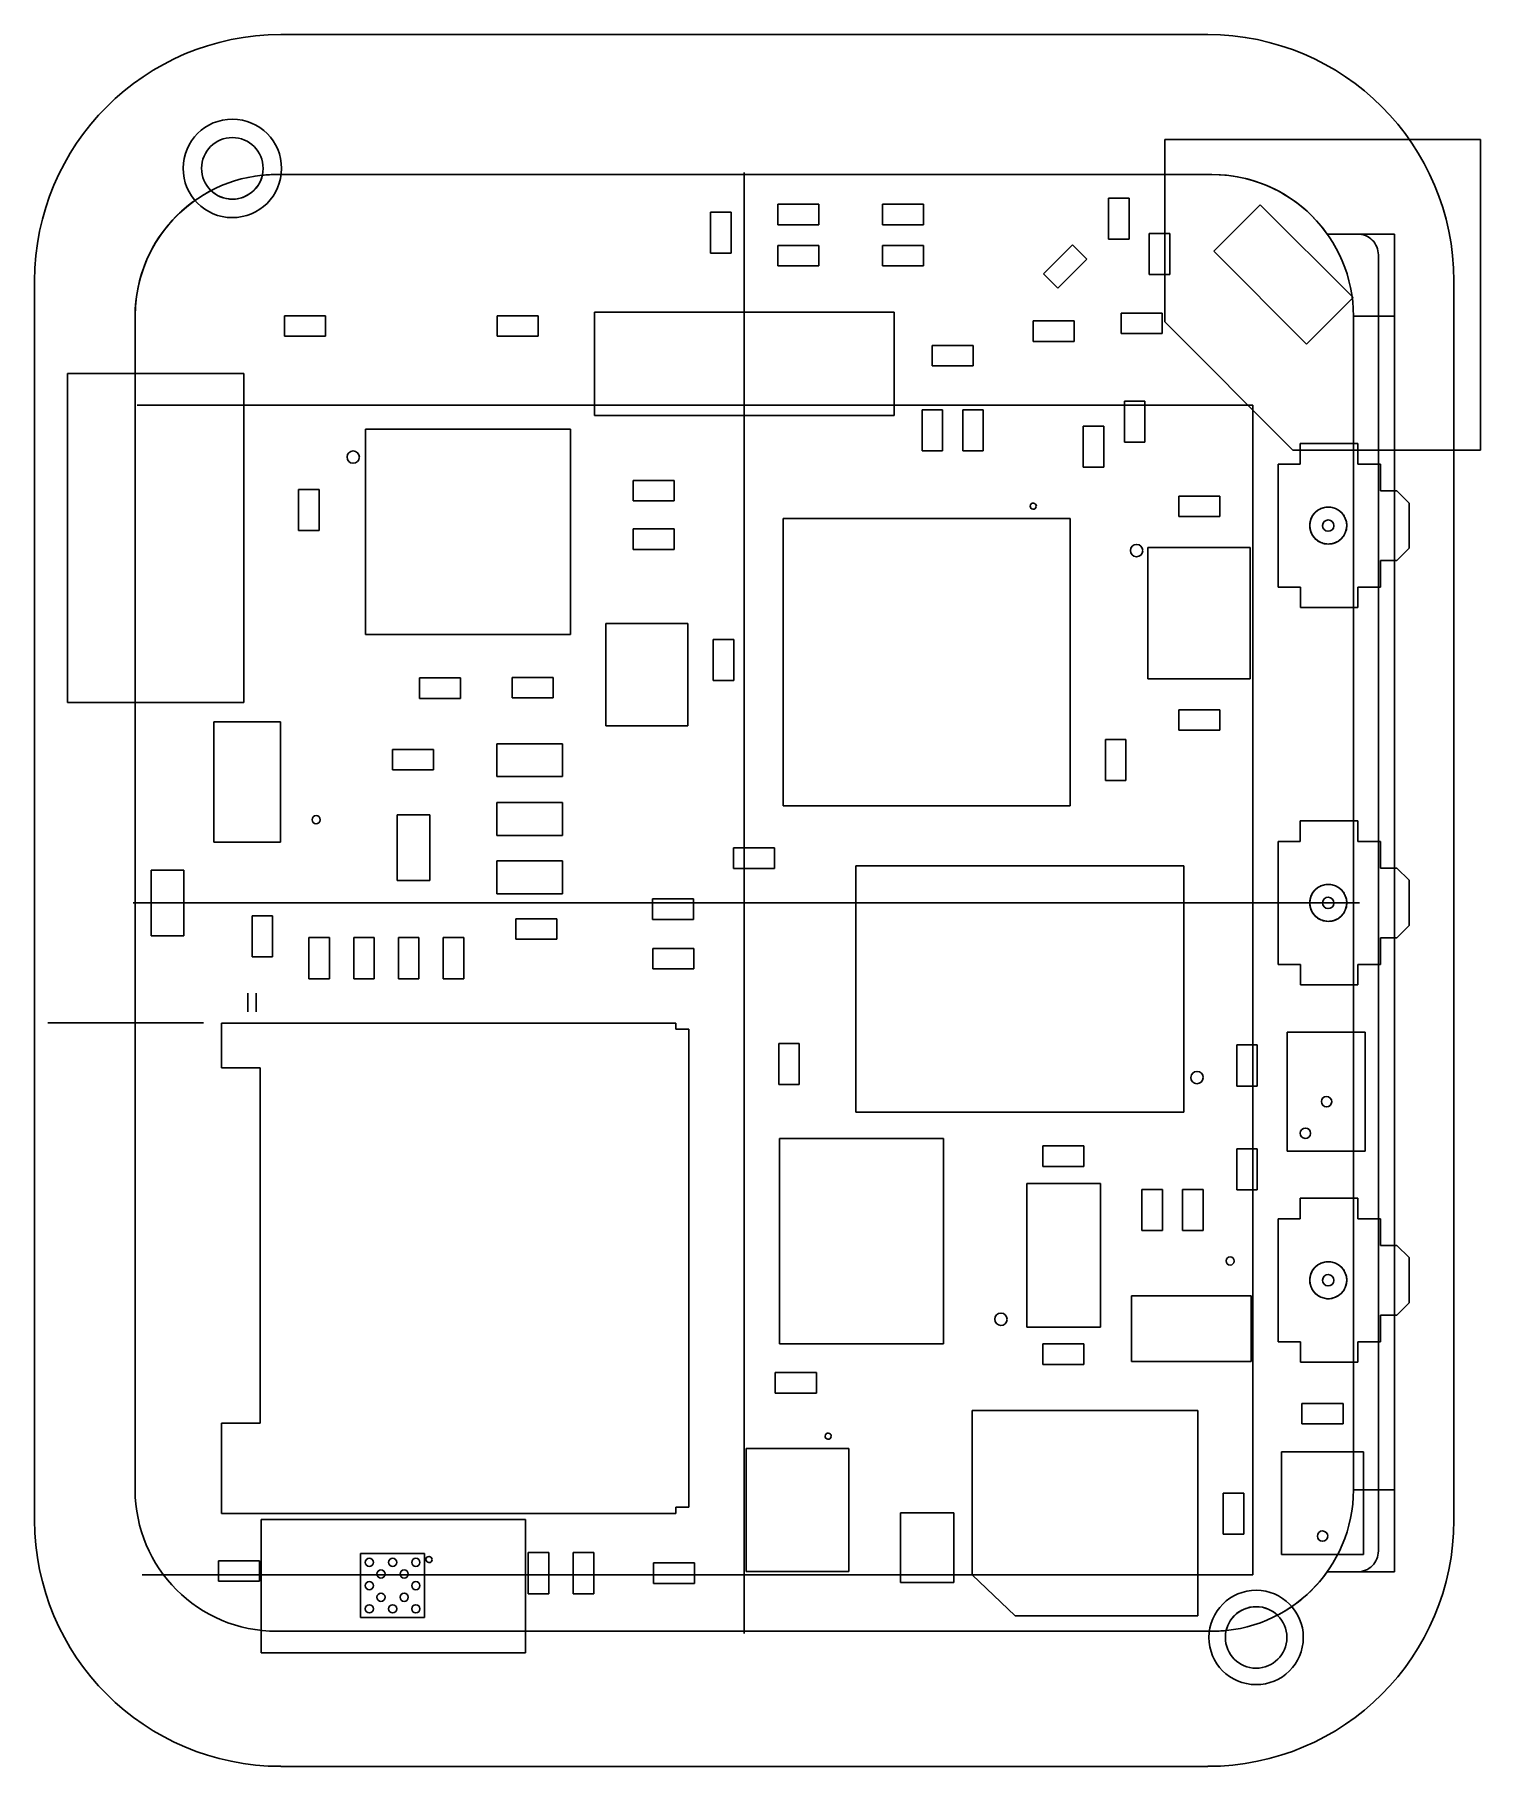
# Model space of a CAD drawing. Header units: centimetres. Extents: x 7.64 to 11.06, y 7.73 to 11.82.
import ezdxf

# ---------------------------------------------------------------- set-up
doc = ezdxf.new("R2010")
doc.units = ezdxf.units.CM
doc.header["$MEASUREMENT"] = 0
for name, color, linetype in [('【 Monica】DIY手表 DXF v2_BoardOutLine', 7, 'Continuous'), ('【 Monica】DIY手表 DXF v2_Document', 7, 'Continuous'), ('【 Monica】DIY手表 DXF v2_Mechanical', 7, 'Continuous'), ('【 Monica】DIY手表 DXF v2_TopPasteMaskLayer', 7, 'Continuous')]:
    doc.layers.add(name, color=color, linetype=linetype)

msp = doc.modelspace()

# ---------------------------------------------------------------- linework, layer by layer
at = {"layer": '【 Monica】DIY手表 DXF v2_BoardOutLine'}
for p, q in [((8.21, 11.4889), (10.4221, 11.4889)), ((8.055, 11.4508), (8.0548, 11.451)), ((8.1053, 11.4306), (8.105, 11.4306)), ((10.6948, 11.3482), (10.7666, 11.3482)), ((10.8159, 11.2989), (10.8159, 8.2345)), ((7.8752, 8.3793), (7.8752, 11.1542)), ((10.7666, 8.1852), (10.6948, 8.1852)), ((10.5771, 8.0826), (10.5772, 8.0824)), ((10.4221, 8.0446), (8.21, 8.0446)), ((10.4558, 8.0463), (10.456, 8.0463))]:
    msp.add_line(p, q, dxfattribs=at)
for centre, radius, start, end in [((8.1053, 11.5034), 0.0728, 270.0003, 347.1199), ((8.21, 11.1542), 0.3347, 90, 95.7815), ((10.4221, 11.1542), 0.3347, 35.4303, 90), ((8.21, 11.1542), 0.3347, 117.5811, 180), ((8.1053, 11.5034), 0.0728, 226.0489, 270.0002), ((10.7666, 11.2989), 0.0493, 0, 90.0006), ((8.21, 8.3793), 0.3347, 180, 270), ((10.7666, 8.2345), 0.0493, 269.9994, 0), ((10.4228, 8.3785), 0.3337, 297.5394, 324.6115), ((10.5265, 8.0303), 0.0725, 89.8271, 167.293), ((10.5267, 8.03), 0.0728, 46.0492, 90.0002), ((10.4221, 8.3793), 0.3347, 270, 275.8236)]:
    msp.add_arc(centre, radius, start, end, dxfattribs=at)
at = {"layer": '【 Monica】DIY手表 DXF v2_Document'}
for p, q in [((11.0571, 11.5719), (10.3104, 11.5719)), ((10.3104, 11.5719), (10.3104, 11.1408)), ((11.0571, 10.8373), (11.0571, 11.5719)), ((10.3104, 11.1408), (10.6139, 10.8373)), ((10.6139, 10.8373), (11.0571, 10.8373)), ((10.6634, 10.6864), (10.6616, 10.684)), ((10.6654, 10.6886), (10.6634, 10.6864)), ((10.6675, 10.6907), (10.6654, 10.6886)), ((10.6698, 10.6927), (10.6675, 10.6907)), ((10.6721, 10.6945), (10.6698, 10.6927)), ((10.6746, 10.6961), (10.6721, 10.6945)), ((10.6772, 10.6976), (10.6746, 10.6961)), ((10.6799, 10.6989), (10.6772, 10.6976)), ((10.6827, 10.7), (10.6799, 10.6989)), ((10.6855, 10.7009), (10.6827, 10.7)), ((10.6884, 10.7016), (10.6855, 10.7009)), ((10.6914, 10.7021), (10.6884, 10.7016)), ((10.6943, 10.7024), (10.6914, 10.7021)), ((10.6973, 10.7025), (10.6943, 10.7024)), ((10.7003, 10.7024), (10.6973, 10.7025)), ((10.7033, 10.7021), (10.7003, 10.7024)), ((10.7062, 10.7016), (10.7033, 10.7021)), ((10.7091, 10.7009), (10.7062, 10.7016)), ((10.7119, 10.7), (10.7091, 10.7009)), ((10.7147, 10.6989), (10.7119, 10.7)), ((10.7174, 10.6976), (10.7147, 10.6989)), ((10.72, 10.6961), (10.7174, 10.6976)), ((10.7225, 10.6945), (10.72, 10.6961)), ((10.7249, 10.6927), (10.7225, 10.6945)), ((10.7271, 10.6907), (10.7249, 10.6927)), ((10.7292, 10.6886), (10.7271, 10.6907)), ((10.7312, 10.6864), (10.7292, 10.6886)), ((10.733, 10.684), (10.7312, 10.6864)), ((10.6537, 10.6618), (10.6536, 10.6588)), ((10.6536, 10.6588), (10.6537, 10.6558)), ((10.6541, 10.6648), (10.6537, 10.6618)), ((10.6537, 10.6558), (10.6541, 10.6529)), ((10.6546, 10.6677), (10.6541, 10.6648)), ((10.6541, 10.6529), (10.6546, 10.6499)), ((10.6553, 10.6706), (10.6546, 10.6677)), ((10.6546, 10.6499), (10.6553, 10.647)), ((10.6562, 10.6734), (10.6553, 10.6706)), ((10.6553, 10.647), (10.6562, 10.6442)), ((10.6573, 10.6762), (10.6562, 10.6734)), ((10.6585, 10.6789), (10.6573, 10.6762)), ((10.66, 10.6815), (10.6585, 10.6789)), ((10.6616, 10.684), (10.66, 10.6815)), ((10.7346, 10.6815), (10.733, 10.684)), ((10.7361, 10.6789), (10.7346, 10.6815)), ((10.7374, 10.6762), (10.7361, 10.6789)), ((10.7384, 10.6734), (10.7374, 10.6762)), ((10.7393, 10.6706), (10.7384, 10.6734)), ((10.7384, 10.6442), (10.7393, 10.647)), ((10.7401, 10.6677), (10.7393, 10.6706)), ((10.7393, 10.647), (10.7401, 10.6499)), ((10.7406, 10.6648), (10.7401, 10.6677)), ((10.7401, 10.6499), (10.7406, 10.6529)), ((10.7409, 10.6618), (10.7406, 10.6648)), ((10.7406, 10.6529), (10.7409, 10.6558)), ((10.741, 10.6588), (10.7409, 10.6618)), ((10.7409, 10.6558), (10.741, 10.6588)), ((10.6562, 10.6442), (10.6573, 10.6414)), ((10.6573, 10.6414), (10.6585, 10.6387)), ((10.6585, 10.6387), (10.66, 10.6361)), ((10.66, 10.6361), (10.6616, 10.6336)), ((10.6616, 10.6336), (10.6634, 10.6313)), ((10.6634, 10.6313), (10.6654, 10.629)), ((10.6654, 10.629), (10.6675, 10.6269)), ((10.6675, 10.6269), (10.6698, 10.625)), ((10.6698, 10.625), (10.6721, 10.6231)), ((10.6721, 10.6231), (10.6746, 10.6215)), ((10.6746, 10.6215), (10.6772, 10.6201)), ((10.6772, 10.6201), (10.6799, 10.6188)), ((10.6799, 10.6188), (10.6827, 10.6177)), ((10.6827, 10.6177), (10.6855, 10.6168)), ((10.6855, 10.6168), (10.6884, 10.6161)), ((10.6884, 10.6161), (10.6914, 10.6156)), ((10.6914, 10.6156), (10.6943, 10.6153)), ((10.6943, 10.6153), (10.6973, 10.6152)), ((10.6973, 10.6152), (10.7003, 10.6153)), ((10.7003, 10.6153), (10.7033, 10.6156)), ((10.7033, 10.6156), (10.7062, 10.6161)), ((10.7062, 10.6161), (10.7091, 10.6168)), ((10.7091, 10.6168), (10.7119, 10.6177)), ((10.7119, 10.6177), (10.7147, 10.6188)), ((10.7147, 10.6188), (10.7174, 10.6201)), ((10.7174, 10.6201), (10.72, 10.6215)), ((10.72, 10.6215), (10.7225, 10.6231)), ((10.7225, 10.6231), (10.7249, 10.625)), ((10.7249, 10.625), (10.7271, 10.6269)), ((10.7271, 10.6269), (10.7292, 10.629)), ((10.7292, 10.629), (10.7312, 10.6313)), ((10.7312, 10.6313), (10.733, 10.6336)), ((10.733, 10.6336), (10.7346, 10.6361)), ((10.7346, 10.6361), (10.7361, 10.6387)), ((10.7361, 10.6387), (10.7374, 10.6414)), ((10.7374, 10.6414), (10.7384, 10.6442)), ((10.6585, 9.7868), (10.6573, 9.7841)), ((10.66, 9.7894), (10.6585, 9.7868)), ((10.6616, 9.7919), (10.66, 9.7894)), ((10.6634, 9.7943), (10.6616, 9.7919)), ((10.6654, 9.7965), (10.6634, 9.7943)), ((10.6675, 9.7986), (10.6654, 9.7965)), ((10.6698, 9.8006), (10.6675, 9.7986)), ((10.6721, 9.8024), (10.6698, 9.8006)), ((10.6746, 9.804), (10.6721, 9.8024)), ((10.6772, 9.8055), (10.6746, 9.804)), ((10.6799, 9.8068), (10.6772, 9.8055)), ((10.6827, 9.8079), (10.6799, 9.8068)), ((10.6855, 9.8088), (10.6827, 9.8079)), ((10.6884, 9.8095), (10.6855, 9.8088)), ((10.6914, 9.81), (10.6884, 9.8095)), ((10.6943, 9.8103), (10.6914, 9.81)), ((10.6973, 9.8104), (10.6943, 9.8103)), ((10.7003, 9.8103), (10.6973, 9.8104)), ((10.7033, 9.81), (10.7003, 9.8103)), ((10.7062, 9.8095), (10.7033, 9.81)), ((10.7091, 9.8088), (10.7062, 9.8095)), ((10.7119, 9.8079), (10.7091, 9.8088)), ((10.7147, 9.8068), (10.7119, 9.8079)), ((10.7174, 9.8055), (10.7147, 9.8068)), ((10.72, 9.804), (10.7174, 9.8055)), ((10.7225, 9.8024), (10.72, 9.804)), ((10.7249, 9.8006), (10.7225, 9.8024)), ((10.7271, 9.7986), (10.7249, 9.8006)), ((10.7292, 9.7965), (10.7271, 9.7986)), ((10.7312, 9.7943), (10.7292, 9.7965)), ((10.733, 9.7919), (10.7312, 9.7943)), ((10.7346, 9.7894), (10.733, 9.7919)), ((10.7361, 9.7868), (10.7346, 9.7894)), ((10.7374, 9.7841), (10.7361, 9.7868)), ((10.6537, 9.7697), (10.6536, 9.7667)), ((10.6536, 9.7667), (10.6537, 9.7637)), ((10.6541, 9.7727), (10.6537, 9.7697)), ((10.6537, 9.7637), (10.6541, 9.7608)), ((10.6546, 9.7756), (10.6541, 9.7727)), ((10.6541, 9.7608), (10.6546, 9.7578)), ((10.6553, 9.7785), (10.6546, 9.7756)), ((10.6546, 9.7578), (10.6553, 9.7549)), ((10.6562, 9.7813), (10.6553, 9.7785)), ((10.6553, 9.7549), (10.6562, 9.7521)), ((10.6573, 9.7841), (10.6562, 9.7813)), ((10.6562, 9.7521), (10.6573, 9.7493)), ((10.6573, 9.7493), (10.6585, 9.7466)), ((10.6585, 9.7466), (10.66, 9.744)), ((10.7346, 9.744), (10.7361, 9.7466)), ((10.7361, 9.7466), (10.7374, 9.7493)), ((10.7384, 9.7813), (10.7374, 9.7841)), ((10.7374, 9.7493), (10.7384, 9.7521)), ((10.7393, 9.7785), (10.7384, 9.7813)), ((10.7384, 9.7521), (10.7393, 9.7549)), ((10.7401, 9.7756), (10.7393, 9.7785)), ((10.7393, 9.7549), (10.7401, 9.7578)), ((10.7406, 9.7727), (10.7401, 9.7756)), ((10.7401, 9.7578), (10.7406, 9.7608)), ((10.7409, 9.7697), (10.7406, 9.7727)), ((10.7406, 9.7608), (10.7409, 9.7637)), ((10.741, 9.7667), (10.7409, 9.7697)), ((10.7409, 9.7637), (10.741, 9.7667)), ((10.66, 9.744), (10.6616, 9.7415)), ((10.6616, 9.7415), (10.6634, 9.7392)), ((10.6634, 9.7392), (10.6654, 9.7369)), ((10.6654, 9.7369), (10.6675, 9.7348)), ((10.6675, 9.7348), (10.6698, 9.7328)), ((10.6698, 9.7328), (10.6721, 9.731)), ((10.6721, 9.731), (10.6746, 9.7294)), ((10.6746, 9.7294), (10.6772, 9.7279)), ((10.6772, 9.7279), (10.6799, 9.7267)), ((10.6799, 9.7267), (10.6827, 9.7256)), ((10.6827, 9.7256), (10.6855, 9.7247)), ((10.6855, 9.7247), (10.6884, 9.724)), ((10.6884, 9.724), (10.6914, 9.7235)), ((10.6914, 9.7235), (10.6943, 9.7232)), ((10.6943, 9.7232), (10.6973, 9.723)), ((10.6973, 9.723), (10.7003, 9.7232)), ((10.7003, 9.7232), (10.7033, 9.7235)), ((10.7033, 9.7235), (10.7062, 9.724)), ((10.7062, 9.724), (10.7091, 9.7247)), ((10.7091, 9.7247), (10.7119, 9.7256)), ((10.7119, 9.7256), (10.7147, 9.7267)), ((10.7147, 9.7267), (10.7174, 9.7279)), ((10.7174, 9.7279), (10.72, 9.7294)), ((10.72, 9.7294), (10.7225, 9.731)), ((10.7225, 9.731), (10.7249, 9.7328)), ((10.7249, 9.7328), (10.7271, 9.7348)), ((10.7271, 9.7348), (10.7292, 9.7369)), ((10.7292, 9.7369), (10.7312, 9.7392)), ((10.7312, 9.7392), (10.733, 9.7415)), ((10.733, 9.7415), (10.7346, 9.744)), ((10.6553, 8.8864), (10.6546, 8.8835)), ((10.6562, 8.8892), (10.6553, 8.8864)), ((10.6573, 8.892), (10.6562, 8.8892)), ((10.6585, 8.8947), (10.6573, 8.892)), ((10.66, 8.8973), (10.6585, 8.8947)), ((10.6616, 8.8998), (10.66, 8.8973)), ((10.6634, 8.9022), (10.6616, 8.8998)), ((10.6654, 8.9044), (10.6634, 8.9022)), ((10.6675, 8.9065), (10.6654, 8.9044)), ((10.6698, 8.9085), (10.6675, 8.9065)), ((10.6721, 8.9103), (10.6698, 8.9085)), ((10.6746, 8.9119), (10.6721, 8.9103)), ((10.6772, 8.9134), (10.6746, 8.9119)), ((10.6799, 8.9146), (10.6772, 8.9134)), ((10.6827, 8.9157), (10.6799, 8.9146)), ((10.6855, 8.9166), (10.6827, 8.9157)), ((10.6884, 8.9173), (10.6855, 8.9166)), ((10.6914, 8.9179), (10.6884, 8.9173)), ((10.6943, 8.9182), (10.6914, 8.9179)), ((10.6973, 8.9183), (10.6943, 8.9182)), ((10.7003, 8.9182), (10.6973, 8.9183)), ((10.7033, 8.9179), (10.7003, 8.9182)), ((10.7062, 8.9173), (10.7033, 8.9179)), ((10.7091, 8.9166), (10.7062, 8.9173)), ((10.7119, 8.9157), (10.7091, 8.9166)), ((10.7147, 8.9146), (10.7119, 8.9157)), ((10.7174, 8.9134), (10.7147, 8.9146)), ((10.72, 8.9119), (10.7174, 8.9134)), ((10.7225, 8.9103), (10.72, 8.9119)), ((10.7249, 8.9085), (10.7225, 8.9103)), ((10.7271, 8.9065), (10.7249, 8.9085)), ((10.7292, 8.9044), (10.7271, 8.9065)), ((10.7312, 8.9022), (10.7292, 8.9044)), ((10.733, 8.8998), (10.7312, 8.9022)), ((10.7346, 8.8973), (10.733, 8.8998)), ((10.7361, 8.8947), (10.7346, 8.8973)), ((10.7374, 8.892), (10.7361, 8.8947)), ((10.7384, 8.8892), (10.7374, 8.892)), ((10.7393, 8.8864), (10.7384, 8.8892)), ((10.7401, 8.8835), (10.7393, 8.8864)), ((10.6537, 8.8776), (10.6536, 8.8746)), ((10.6536, 8.8746), (10.6537, 8.8716)), ((10.6541, 8.8805), (10.6537, 8.8776)), ((10.6537, 8.8716), (10.6541, 8.8687)), ((10.6546, 8.8835), (10.6541, 8.8805)), ((10.6541, 8.8687), (10.6546, 8.8657)), ((10.6546, 8.8657), (10.6553, 8.8628)), ((10.6553, 8.8628), (10.6562, 8.86)), ((10.6562, 8.86), (10.6573, 8.8572)), ((10.6573, 8.8572), (10.6585, 8.8545)), ((10.6585, 8.8545), (10.66, 8.8519)), ((10.66, 8.8519), (10.6616, 8.8494)), ((10.6616, 8.8494), (10.6634, 8.847)), ((10.6634, 8.847), (10.6654, 8.8448)), ((10.6654, 8.8448), (10.6675, 8.8427)), ((10.7271, 8.8427), (10.7292, 8.8448)), ((10.7292, 8.8448), (10.7312, 8.847)), ((10.7312, 8.847), (10.733, 8.8494)), ((10.733, 8.8494), (10.7346, 8.8519)), ((10.7346, 8.8519), (10.7361, 8.8545)), ((10.7361, 8.8545), (10.7374, 8.8572)), ((10.7374, 8.8572), (10.7384, 8.86)), ((10.7384, 8.86), (10.7393, 8.8628)), ((10.7393, 8.8628), (10.7401, 8.8657)), ((10.7406, 8.8805), (10.7401, 8.8835)), ((10.7401, 8.8657), (10.7406, 8.8687)), ((10.7409, 8.8776), (10.7406, 8.8805)), ((10.7406, 8.8687), (10.7409, 8.8716)), ((10.741, 8.8746), (10.7409, 8.8776)), ((10.7409, 8.8716), (10.741, 8.8746)), ((10.6675, 8.8427), (10.6698, 8.8407)), ((10.6698, 8.8407), (10.6721, 8.8389)), ((10.6721, 8.8389), (10.6746, 8.8373)), ((10.6746, 8.8373), (10.6772, 8.8358)), ((10.6772, 8.8358), (10.6799, 8.8346)), ((10.6799, 8.8346), (10.6827, 8.8335)), ((10.6827, 8.8335), (10.6855, 8.8326)), ((10.6855, 8.8326), (10.6884, 8.8319)), ((10.6884, 8.8319), (10.6914, 8.8313)), ((10.6914, 8.8313), (10.6943, 8.831)), ((10.6943, 8.831), (10.6973, 8.8309)), ((10.6973, 8.8309), (10.7003, 8.831)), ((10.7003, 8.831), (10.7033, 8.8313)), ((10.7033, 8.8313), (10.7062, 8.8319)), ((10.7062, 8.8319), (10.7091, 8.8326)), ((10.7091, 8.8326), (10.7119, 8.8335)), ((10.7119, 8.8335), (10.7147, 8.8346)), ((10.7147, 8.8346), (10.7174, 8.8358)), ((10.7174, 8.8358), (10.72, 8.8373)), ((10.72, 8.8373), (10.7225, 8.8389)), ((10.7225, 8.8389), (10.7249, 8.8407)), ((10.7249, 8.8407), (10.7271, 8.8427)), ((8.1735, 8.3091), (8.1735, 7.9936)), ((8.7985, 8.3091), (8.1735, 8.3091)), ((8.7985, 7.9936), (8.7985, 8.3091)), ((8.1735, 7.9936), (8.7985, 7.9936))]:
    msp.add_line(p, q, dxfattribs=at)
at = {"layer": '【 Monica】DIY手表 DXF v2_Mechanical'}
for p, q in [((8.2197, 11.8196), (10.4124, 11.8196)), ((8.21, 11.4889), (10.4221, 11.4889)), ((9.316, 11.4937), (9.316, 8.0397)), ((10.1777, 11.4333), (10.2262, 11.4333)), ((10.1777, 11.3363), (10.1777, 11.4333)), ((10.2262, 11.4333), (10.2262, 11.3363)), ((9.2363, 11.3998), (9.2848, 11.3998)), ((9.2363, 11.3028), (9.2363, 11.3998)), ((9.2848, 11.3998), (9.2848, 11.3028)), ((9.3957, 11.3702), (9.3957, 11.4187)), ((9.3957, 11.4187), (9.4927, 11.4187)), ((9.4927, 11.4187), (9.4927, 11.3702)), ((9.6433, 11.3702), (9.6433, 11.4187)), ((9.6433, 11.4187), (9.7403, 11.4187)), ((9.7403, 11.4187), (9.7403, 11.3702)), ((10.4267, 11.3076), (10.5364, 11.4174)), ((10.5364, 11.4174), (10.756, 11.1979)), ((9.4927, 11.3702), (9.3957, 11.3702)), ((9.7403, 11.3702), (9.6433, 11.3702)), ((10.2738, 11.2523), (10.2738, 11.3493)), ((10.2738, 11.3493), (10.3223, 11.3493)), ((10.3223, 11.3493), (10.3223, 11.2523)), ((10.8538, 11.3482), (10.6948, 11.3482)), ((10.8538, 11.1542), (10.8538, 11.3482)), ((9.2848, 11.3028), (9.2363, 11.3028)), ((9.3957, 11.3214), (9.4927, 11.3214)), ((9.3957, 11.2729), (9.3957, 11.3214)), ((9.4927, 11.3214), (9.4927, 11.2729)), ((9.6433, 11.3214), (9.7403, 11.3214)), ((9.6433, 11.2729), (9.6433, 11.3214)), ((9.7403, 11.3214), (9.7403, 11.2729)), ((10.0236, 11.2541), (10.0922, 11.3227)), ((10.0922, 11.3227), (10.1265, 11.2884)), ((10.2262, 11.3363), (10.1777, 11.3363)), ((10.6462, 11.0881), (10.4267, 11.3076)), ((9.4927, 11.2729), (9.3957, 11.2729)), ((9.7403, 11.2729), (9.6433, 11.2729)), ((10.1265, 11.2884), (10.0579, 11.2198)), ((7.6376, 8.3074), (7.6376, 11.2375)), ((10.0579, 11.2198), (10.0236, 11.2541)), ((10.3223, 11.2523), (10.2738, 11.2523)), ((10.9946, 11.2375), (10.9946, 8.3074)), ((10.756, 11.1979), (10.6462, 11.0881)), ((7.8752, 8.3793), (7.8752, 11.1542)), ((8.2288, 11.155), (8.3258, 11.155)), ((8.2288, 11.1065), (8.2288, 11.155)), ((8.3258, 11.155), (8.3258, 11.1065)), ((8.7315, 11.155), (8.8285, 11.155)), ((8.7315, 11.1065), (8.7315, 11.155)), ((8.8285, 11.155), (8.8285, 11.1065)), ((8.9619, 10.9193), (8.9619, 11.1638)), ((8.9619, 11.1638), (9.6702, 11.1638)), ((9.6702, 11.1638), (9.6702, 10.9193)), ((9.9994, 11.0942), (9.9994, 11.1427)), ((9.9994, 11.1427), (10.0965, 11.1427)), ((10.0965, 11.1427), (10.0965, 11.0942)), ((10.2076, 11.1612), (10.3046, 11.1612)), ((10.2076, 11.1127), (10.2076, 11.1612)), ((10.3046, 11.1612), (10.3046, 11.1127)), ((10.7568, 8.3793), (10.7568, 11.1542)), ((10.7568, 11.1542), (10.8538, 11.1542)), ((10.7568, 8.3793), (10.7568, 11.1542)), ((10.8538, 11.1542), (10.8538, 8.3793)), ((8.3258, 11.1065), (8.2288, 11.1065)), ((8.8285, 11.1065), (8.7315, 11.1065)), ((10.3046, 11.1127), (10.2076, 11.1127)), ((9.7604, 11.0363), (9.7604, 11.0848)), ((9.7604, 11.0848), (9.8574, 11.0848)), ((9.8574, 11.0848), (9.8574, 11.0363)), ((10.0965, 11.0942), (9.9994, 11.0942)), ((7.715, 11.0183), (8.1322, 11.0183)), ((7.715, 10.2402), (7.715, 11.0183)), ((8.1322, 11.0183), (8.1322, 10.2402)), ((9.8574, 11.0363), (9.7604, 11.0363)), ((10.5191, 10.9434), (7.8801, 10.9434)), ((9.7366, 10.8358), (9.7366, 10.9328)), ((9.7366, 10.9328), (9.7851, 10.9328)), ((9.7851, 10.9328), (9.7851, 10.8358)), ((9.8327, 10.8358), (9.8327, 10.9328)), ((9.8327, 10.9328), (9.8812, 10.9328)), ((9.8812, 10.9328), (9.8812, 10.8358)), ((10.2153, 10.8561), (10.2153, 10.9532)), ((10.2153, 10.9532), (10.2638, 10.9532)), ((10.2638, 10.9532), (10.2638, 10.8561)), ((10.5191, 8.1783), (10.5191, 10.9434)), ((9.6702, 10.9193), (8.9619, 10.9193)), ((10.1179, 10.894), (10.1665, 10.894)), ((10.1179, 10.797), (10.1179, 10.894)), ((10.1665, 10.894), (10.1665, 10.797)), ((8.4205, 10.8865), (8.9054, 10.8865)), ((8.4205, 10.4015), (8.4205, 10.8865)), ((8.9054, 10.8865), (8.9054, 10.4015)), ((10.2638, 10.8561), (10.2153, 10.8561)), ((10.6308, 10.8529), (10.7676, 10.8529)), ((10.6308, 10.8044), (10.6308, 10.8529)), ((10.7676, 10.8529), (10.7676, 10.8044)), ((9.7851, 10.8358), (9.7366, 10.8358)), ((9.8812, 10.8358), (9.8327, 10.8358)), ((10.1665, 10.797), (10.1179, 10.797)), ((10.5785, 10.8044), (10.6308, 10.8044)), ((10.5785, 10.5133), (10.5785, 10.8044)), ((10.7676, 10.8044), (10.821, 10.8044)), ((10.821, 10.8044), (10.821, 10.7413)), ((8.2616, 10.7443), (8.3102, 10.7443)), ((8.2616, 10.6473), (8.2616, 10.7443)), ((8.3102, 10.7443), (8.3102, 10.6473)), ((9.0531, 10.7656), (9.1501, 10.7656)), ((9.0531, 10.7171), (9.0531, 10.7656)), ((9.1501, 10.7656), (9.1501, 10.7171)), ((10.3439, 10.6802), (10.3439, 10.7287)), ((10.3439, 10.7287), (10.441, 10.7287)), ((10.441, 10.7287), (10.441, 10.6802)), ((10.821, 10.7413), (10.8598, 10.7413)), ((10.8598, 10.7413), (10.8889, 10.7122)), ((9.1501, 10.7171), (9.0531, 10.7171)), ((10.8889, 10.7122), (10.8889, 10.6055)), ((8.3102, 10.6473), (8.2616, 10.6473)), ((9.0531, 10.6025), (9.0531, 10.6511)), ((9.0531, 10.6511), (9.1501, 10.6511)), ((9.1501, 10.6511), (9.1501, 10.6025)), ((9.4077, 9.9964), (9.4077, 10.6756)), ((9.4077, 10.6756), (10.0869, 10.6756)), ((10.0869, 10.6756), (10.0869, 9.9964)), ((10.441, 10.6802), (10.3439, 10.6802)), ((10.2705, 10.2967), (10.2705, 10.6072)), ((10.2705, 10.6072), (10.513, 10.6072)), ((10.513, 10.6072), (10.513, 10.2967)), ((10.8889, 10.6055), (10.8598, 10.5764)), ((9.1501, 10.6025), (9.0531, 10.6025)), ((10.821, 10.5764), (10.821, 10.5133)), ((10.8598, 10.5764), (10.821, 10.5764)), ((10.6318, 10.5133), (10.5785, 10.5133)), ((10.6318, 10.4648), (10.6318, 10.5133)), ((10.7676, 10.5133), (10.7676, 10.4648)), ((10.821, 10.5133), (10.7676, 10.5133)), ((10.7676, 10.4648), (10.6318, 10.4648)), ((8.9054, 10.4015), (8.4205, 10.4015)), ((8.9886, 10.1851), (8.9886, 10.4277)), ((8.9886, 10.4277), (9.1826, 10.4277)), ((9.1826, 10.4277), (9.1826, 10.1851)), ((9.2425, 10.3898), (9.291, 10.3898)), ((9.2425, 10.2928), (9.2425, 10.3898)), ((9.291, 10.3898), (9.291, 10.2928)), ((8.5479, 10.2986), (8.6449, 10.2986)), ((8.5479, 10.2501), (8.5479, 10.2986)), ((8.6449, 10.2986), (8.6449, 10.2501)), ((8.7672, 10.2514), (8.7672, 10.2999)), ((8.7672, 10.2999), (8.8643, 10.2999)), ((8.8643, 10.2999), (8.8643, 10.2514)), ((9.291, 10.2928), (9.2425, 10.2928)), ((10.513, 10.2967), (10.2705, 10.2967)), ((8.1322, 10.2402), (7.715, 10.2402)), ((8.6449, 10.2501), (8.5479, 10.2501)), ((8.8643, 10.2514), (8.7672, 10.2514)), ((10.3439, 10.2235), (10.441, 10.2235)), ((10.3439, 10.175), (10.3439, 10.2235)), ((10.441, 10.2235), (10.441, 10.175)), ((8.0616, 10.1945), (8.2194, 10.1945)), ((8.0616, 9.9106), (8.0616, 10.1945)), ((8.2194, 10.1945), (8.2194, 9.9106)), ((9.1826, 10.1851), (8.9886, 10.1851)), ((10.441, 10.175), (10.3439, 10.175)), ((8.4838, 10.0813), (8.4838, 10.1298)), ((8.4838, 10.1298), (8.5809, 10.1298)), ((8.5809, 10.1298), (8.5809, 10.0813)), ((8.7307, 10.1432), (8.886, 10.1432)), ((8.7307, 10.0655), (8.7307, 10.1432)), ((8.886, 10.1432), (8.886, 10.0655)), ((10.1703, 10.1529), (10.2188, 10.1529)), ((10.1703, 10.0558), (10.1703, 10.1529)), ((10.2188, 10.1529), (10.2188, 10.0558)), ((8.5809, 10.0813), (8.4838, 10.0813)), ((8.886, 10.0655), (8.7307, 10.0655)), ((10.2188, 10.0558), (10.1703, 10.0558)), ((8.7307, 9.9263), (8.7307, 10.0039)), ((8.7307, 10.0039), (8.886, 10.0039)), ((8.886, 10.0039), (8.886, 9.9263)), ((10.0869, 9.9964), (9.4077, 9.9964)), ((8.4948, 9.975), (8.5724, 9.975)), ((8.4948, 9.8197), (8.4948, 9.975)), ((8.5724, 9.975), (8.5724, 9.8197)), ((10.6308, 9.9608), (10.7676, 9.9608)), ((10.6308, 9.9123), (10.6308, 9.9608)), ((10.7676, 9.9608), (10.7676, 9.9123)), ((8.2194, 9.9106), (8.0616, 9.9106)), ((8.886, 9.9263), (8.7307, 9.9263)), ((10.5785, 9.9123), (10.6308, 9.9123)), ((10.5785, 9.6212), (10.5785, 9.9123)), ((10.7676, 9.9123), (10.821, 9.9123)), ((10.821, 9.9123), (10.821, 9.8492)), ((9.2909, 9.8484), (9.2909, 9.8969)), ((9.2909, 9.8969), (9.3879, 9.8969)), ((9.3879, 9.8969), (9.3879, 9.8484)), ((7.9132, 9.8443), (7.9908, 9.8443)), ((7.9132, 9.6891), (7.9132, 9.8443)), ((7.9908, 9.8443), (7.9908, 9.6891)), ((8.7307, 9.8659), (8.886, 9.8659)), ((8.7307, 9.7883), (8.7307, 9.8659)), ((8.886, 9.8659), (8.886, 9.7883)), ((9.3879, 9.8484), (9.2909, 9.8484)), ((9.5798, 9.8545), (10.3559, 9.8545)), ((9.5798, 9.2723), (9.5798, 9.8545)), ((10.3559, 9.8545), (10.3559, 9.2723)), ((10.821, 9.8492), (10.8598, 9.8492)), ((10.8598, 9.8492), (10.8889, 9.8201)), ((8.5724, 9.8197), (8.4948, 9.8197)), ((8.886, 9.7883), (8.7307, 9.7883)), ((10.8889, 9.8201), (10.8889, 9.7134)), ((7.8704, 9.7667), (10.7714, 9.7667)), ((9.0987, 9.7762), (9.1957, 9.7762)), ((9.0987, 9.7277), (9.0987, 9.7762)), ((9.1957, 9.7762), (9.1957, 9.7277)), ((8.152, 9.7364), (8.2005, 9.7364)), ((8.152, 9.6394), (8.152, 9.7364)), ((8.2005, 9.7364), (8.2005, 9.6394)), ((8.7759, 9.6809), (8.7759, 9.7294)), ((8.7759, 9.7294), (8.8729, 9.7294)), ((8.8729, 9.7294), (8.8729, 9.6809)), ((9.1957, 9.7277), (9.0987, 9.7277)), ((10.8889, 9.7134), (10.8598, 9.6843)), ((7.9908, 9.6891), (7.9132, 9.6891)), ((8.2863, 9.6846), (8.3348, 9.6846)), ((8.2863, 9.5876), (8.2863, 9.6846)), ((8.3348, 9.6846), (8.3348, 9.5876)), ((8.3923, 9.5876), (8.3923, 9.6846)), ((8.3923, 9.6846), (8.4408, 9.6846)), ((8.4408, 9.6846), (8.4408, 9.5876)), ((8.4982, 9.5876), (8.4982, 9.6846)), ((8.4982, 9.6846), (8.5467, 9.6846)), ((8.5467, 9.6846), (8.5467, 9.5876)), ((8.6042, 9.6846), (8.6527, 9.6846)), ((8.6042, 9.5876), (8.6042, 9.6846)), ((8.6527, 9.6846), (8.6527, 9.5876)), ((8.8729, 9.6809), (8.7759, 9.6809)), ((10.8598, 9.6843), (10.821, 9.6843)), ((10.821, 9.6843), (10.821, 9.6212)), ((8.2005, 9.6394), (8.152, 9.6394)), ((9.0999, 9.6106), (9.0999, 9.6591)), ((9.0999, 9.6591), (9.1969, 9.6591)), ((9.1969, 9.6591), (9.1969, 9.6106)), ((8.3348, 9.5876), (8.2863, 9.5876)), ((8.4408, 9.5876), (8.3923, 9.5876)), ((8.5467, 9.5876), (8.4982, 9.5876)), ((8.6527, 9.5876), (8.6042, 9.5876)), ((9.1969, 9.6106), (9.0999, 9.6106)), ((10.6318, 9.6212), (10.5785, 9.6212)), ((10.6318, 9.5727), (10.6318, 9.6212)), ((10.821, 9.6212), (10.7676, 9.6212)), ((10.7676, 9.6212), (10.7676, 9.5727)), ((8.142, 9.5094), (8.142, 9.5531)), ((8.142, 9.5531), (8.142, 9.5337)), ((8.1614, 9.5531), (8.1614, 9.5337)), ((8.1614, 9.5094), (8.1614, 9.5531)), ((10.7676, 9.5727), (10.6318, 9.5727)), ((8.142, 9.5337), (8.142, 9.5288)), ((8.142, 9.5288), (8.142, 9.5094)), ((8.1614, 9.5337), (8.1614, 9.5288)), ((8.1614, 9.5288), (8.1614, 9.5094)), ((7.6686, 9.4833), (8.0373, 9.4833)), ((8.0792, 9.4827), (9.1542, 9.4827)), ((8.0792, 9.3769), (8.0792, 9.4827)), ((9.1542, 9.4827), (9.1542, 9.4682)), ((9.1542, 9.4682), (9.1853, 9.4682)), ((9.1853, 9.4682), (9.1853, 8.3378)), ((10.6002, 9.18), (10.6002, 9.4614)), ((10.6002, 9.4614), (10.7846, 9.4614)), ((10.7846, 9.4614), (10.7846, 9.18)), ((9.3977, 9.3375), (9.3977, 9.4345)), ((9.3977, 9.4345), (9.4462, 9.4345)), ((9.4462, 9.4345), (9.4462, 9.3375)), ((10.4808, 9.3338), (10.4808, 9.4308)), ((10.4808, 9.4308), (10.5293, 9.4308)), ((10.5293, 9.4308), (10.5293, 9.3338)), ((8.1714, 9.3769), (8.0792, 9.3769)), ((8.1714, 8.5367), (8.1714, 9.3769)), ((9.4462, 9.3375), (9.3977, 9.3375)), ((10.5293, 9.3338), (10.4808, 9.3338)), ((10.3559, 9.2723), (9.5798, 9.2723)), ((9.3992, 8.7245), (9.3992, 9.2096)), ((9.3992, 9.2096), (9.7873, 9.2096)), ((9.7873, 9.2096), (9.7873, 8.7245)), ((10.0223, 9.1921), (10.1193, 9.1921)), ((10.0223, 9.1436), (10.0223, 9.1921)), ((10.1193, 9.1921), (10.1193, 9.1436)), ((10.4808, 9.1856), (10.5293, 9.1856)), ((10.4808, 9.0886), (10.4808, 9.1856)), ((10.5293, 9.1856), (10.5293, 9.0886)), ((10.7846, 9.18), (10.6002, 9.18)), ((10.1193, 9.1436), (10.0223, 9.1436)), ((9.984, 8.7634), (9.984, 9.103)), ((9.984, 9.103), (10.1587, 9.103)), ((10.1587, 9.103), (10.1587, 8.7634)), ((10.2566, 9.0895), (10.3051, 9.0895)), ((10.2566, 8.9924), (10.2566, 9.0895)), ((10.3051, 9.0895), (10.3051, 8.9924)), ((10.3527, 8.9924), (10.3527, 9.0895)), ((10.3527, 9.0895), (10.4012, 9.0895)), ((10.4012, 9.0895), (10.4012, 8.9924)), ((10.5293, 9.0886), (10.4808, 9.0886)), ((10.6308, 9.0687), (10.7676, 9.0687)), ((10.6308, 9.0201), (10.6308, 9.0687)), ((10.7676, 9.0687), (10.7676, 9.0201)), ((10.5785, 8.7291), (10.5785, 9.0201)), ((10.5785, 9.0201), (10.6308, 9.0201)), ((10.7676, 9.0201), (10.821, 9.0201)), ((10.821, 9.0201), (10.821, 8.9571)), ((10.3051, 8.9924), (10.2566, 8.9924)), ((10.4012, 8.9924), (10.3527, 8.9924)), ((10.821, 8.9571), (10.8598, 8.9571)), ((10.8598, 8.9571), (10.8889, 8.928)), ((10.8889, 8.928), (10.8889, 8.8213)), ((10.2316, 8.8376), (10.5149, 8.8376)), ((10.2316, 8.6824), (10.2316, 8.8376)), ((10.5149, 8.8376), (10.5149, 8.6824)), ((10.8889, 8.8213), (10.8598, 8.7921)), ((10.1587, 8.7634), (9.984, 8.7634)), ((10.821, 8.7921), (10.821, 8.7291)), ((10.8598, 8.7921), (10.821, 8.7921)), ((9.7873, 8.7245), (9.3992, 8.7245)), ((10.0223, 8.7239), (10.1193, 8.7239)), ((10.0223, 8.6754), (10.0223, 8.7239)), ((10.1193, 8.7239), (10.1193, 8.6754)), ((10.6318, 8.7291), (10.5785, 8.7291)), ((10.6318, 8.6806), (10.6318, 8.7291)), ((10.7676, 8.7291), (10.7676, 8.6806)), ((10.821, 8.7291), (10.7676, 8.7291)), ((10.5149, 8.6824), (10.2316, 8.6824)), ((10.7676, 8.6806), (10.6318, 8.6806)), ((9.3895, 8.6076), (9.3895, 8.6561)), ((9.3895, 8.6561), (9.4865, 8.6561)), ((9.4865, 8.6561), (9.4865, 8.6076)), ((10.1193, 8.6754), (10.0223, 8.6754)), ((9.4865, 8.6076), (9.3895, 8.6076)), ((9.8551, 8.1783), (9.8551, 8.5664)), ((9.8551, 8.5664), (10.3887, 8.5664)), ((10.3887, 8.5664), (10.3887, 8.0813)), ((10.6352, 8.5834), (10.7323, 8.5834)), ((10.6352, 8.5349), (10.6352, 8.5834)), ((10.7323, 8.5834), (10.7323, 8.5349)), ((8.0792, 8.5367), (8.1714, 8.5367)), ((8.0792, 8.3233), (8.0792, 8.5367)), ((10.7323, 8.5349), (10.6352, 8.5349)), ((9.3204, 8.4767), (9.563, 8.4767)), ((9.3204, 8.1857), (9.3204, 8.4767)), ((9.563, 8.4767), (9.563, 8.1857)), ((10.5867, 8.4685), (10.7808, 8.4685)), ((10.5867, 8.226), (10.5867, 8.4685)), ((10.7808, 8.4685), (10.7808, 8.226)), ((10.4488, 8.3711), (10.4973, 8.3711)), ((10.4488, 8.2741), (10.4488, 8.3711)), ((10.4973, 8.3711), (10.4973, 8.2741)), ((10.8538, 8.3793), (10.7568, 8.3793)), ((10.8538, 8.3793), (10.8538, 8.1852)), ((9.1542, 8.3233), (8.0792, 8.3233)), ((9.1853, 8.3378), (9.1542, 8.3378)), ((9.1542, 8.3378), (9.1542, 8.3233)), ((9.6855, 8.16), (9.6855, 8.3249)), ((9.6855, 8.3249), (9.8116, 8.3249)), ((9.8116, 8.3249), (9.8116, 8.16)), ((10.4973, 8.2741), (10.4488, 8.2741)), ((8.8049, 8.1335), (8.8049, 8.2305)), ((8.8049, 8.2305), (8.8535, 8.2305)), ((8.8535, 8.2305), (8.8535, 8.1335)), ((8.9114, 8.1335), (8.9114, 8.2305)), ((8.9114, 8.2305), (8.96, 8.2305)), ((8.96, 8.2305), (8.96, 8.1335)), ((8.0723, 8.2113), (8.1693, 8.2113)), ((8.0723, 8.1628), (8.0723, 8.2113)), ((8.1693, 8.2113), (8.1693, 8.1628)), ((8.4086, 8.2282), (8.56, 8.2282)), ((8.4086, 8.0769), (8.4086, 8.2282)), ((8.56, 8.2282), (8.56, 8.0769)), ((9.1012, 8.2064), (9.1982, 8.2064)), ((9.1012, 8.1579), (9.1012, 8.2064)), ((9.1982, 8.2064), (9.1982, 8.1579)), ((10.7808, 8.226), (10.5867, 8.226)), ((10.5191, 8.1783), (7.8916, 8.1783)), ((8.1693, 8.1628), (8.0723, 8.1628)), ((9.1982, 8.1579), (9.1012, 8.1579)), ((9.563, 8.1857), (9.3204, 8.1857)), ((9.8116, 8.16), (9.6855, 8.16)), ((9.9569, 8.0813), (9.8551, 8.1783)), ((10.8538, 8.1852), (10.6948, 8.1852)), ((8.8535, 8.1335), (8.8049, 8.1335)), ((8.96, 8.1335), (8.9114, 8.1335)), ((8.56, 8.0769), (8.4086, 8.0769)), ((10.3887, 8.0813), (9.9569, 8.0813)), ((10.4221, 8.0446), (8.21, 8.0446)), ((10.4124, 7.7252), (8.2197, 7.7252))]:
    msp.add_line(p, q, dxfattribs=at)
for centre, radius, start, end in [((8.2197, 11.2375), 0.5821, 90, 180), ((10.4124, 11.2375), 0.5821, 0, 90), ((8.1053, 11.5034), 0.1164, 0.0111, 359.711), ((8.1053, 11.5034), 0.0728, 0.0018, 359.7018), ((8.21, 11.1542), 0.3347, 90, 180), ((10.4221, 11.1542), 0.3347, 0, 90), ((8.3911, 10.8207), 0.0145, 359.9996, 357.4593), ((9.9996, 10.7047), 0.00727, 359.9947, 354.8954), ((10.6973, 10.6588), 0.0437, 0.0111, 359.3911), ((10.6973, 10.6588), 0.0134, 0.0093, 357.469), ((10.2439, 10.5998), 0.0146, 0.0013, 357.4614), ((8.3035, 9.9633), 0.00971, 359.9904, 357.4505), ((10.6973, 9.7667), 0.0437, 0.0111, 359.3911), ((10.6973, 9.7667), 0.0134, 0.0093, 357.469), ((10.3868, 9.3539), 0.0146, 0.0002, 357.4605), ((10.6933, 9.2967), 0.0123, 0.0034, 357.4632), ((10.6431, 9.2221), 0.0123, 0.0034, 357.4632), ((10.4654, 8.9202), 0.00971, 359.9904, 357.4505), ((10.6973, 8.8746), 0.0437, 0.0111, 359.3911), ((10.6973, 8.8746), 0.0134, 0.0093, 357.469), ((9.9231, 8.7822), 0.0146, 0.0013, 357.4614), ((9.5145, 8.5059), 0.00727, 359.9947, 354.8954), ((8.21, 8.3793), 0.3347, 180, 270), ((10.4221, 8.3793), 0.3347, 270, 0), ((8.2197, 8.3074), 0.5821, 180, 270), ((10.4124, 8.3074), 0.5821, 270, 0), ((10.6838, 8.2696), 0.0123, 0.0034, 357.4632), ((8.5705, 8.2142), 0.00728, 359.9979, 354.898), ((10.5267, 8.03), 0.1116, 0.005, 359.705), ((10.5267, 8.03), 0.0728, 0.0018, 359.7018)]:
    msp.add_arc(centre, radius, start, end, dxfattribs=at)
at = {"layer": '【 Monica】DIY手表 DXF v2_TopPasteMaskLayer'}
for centre in [(8.4294, 8.2075), (8.4568, 8.18), (8.4843, 8.2075), (8.5117, 8.18), (8.5392, 8.2075), (8.4294, 8.1525), (8.5392, 8.1525), (8.4294, 8.0976), (8.4568, 8.1251), (8.4843, 8.0976), (8.5117, 8.1251), (8.5392, 8.0976)]:
    msp.add_circle(centre, 0.0097, dxfattribs=at)

doc.saveas('drawing.dxf')
